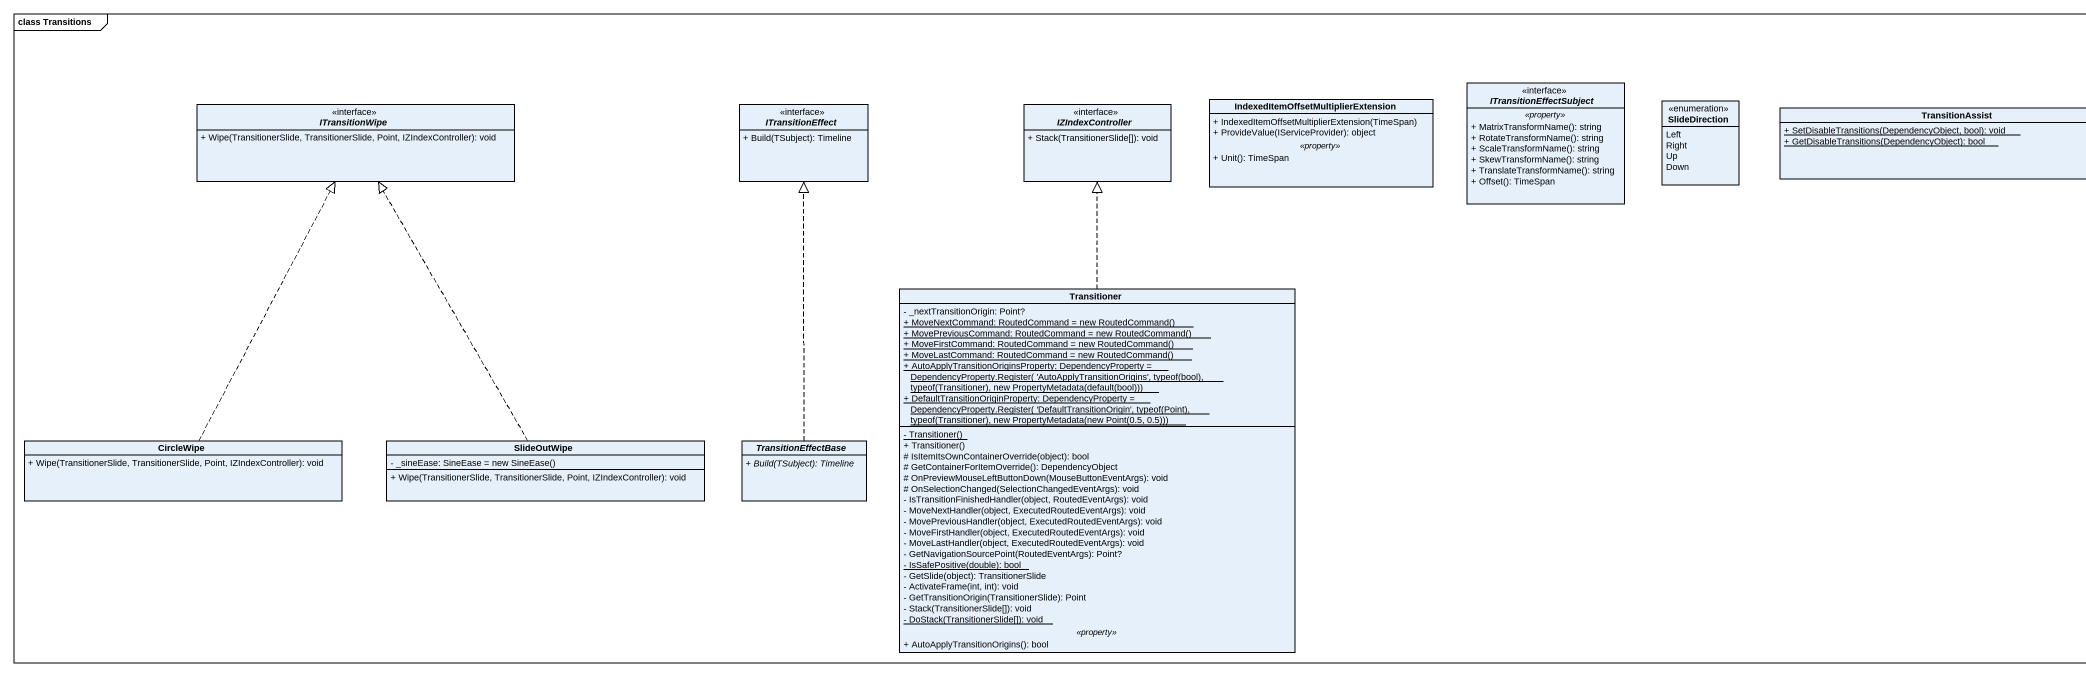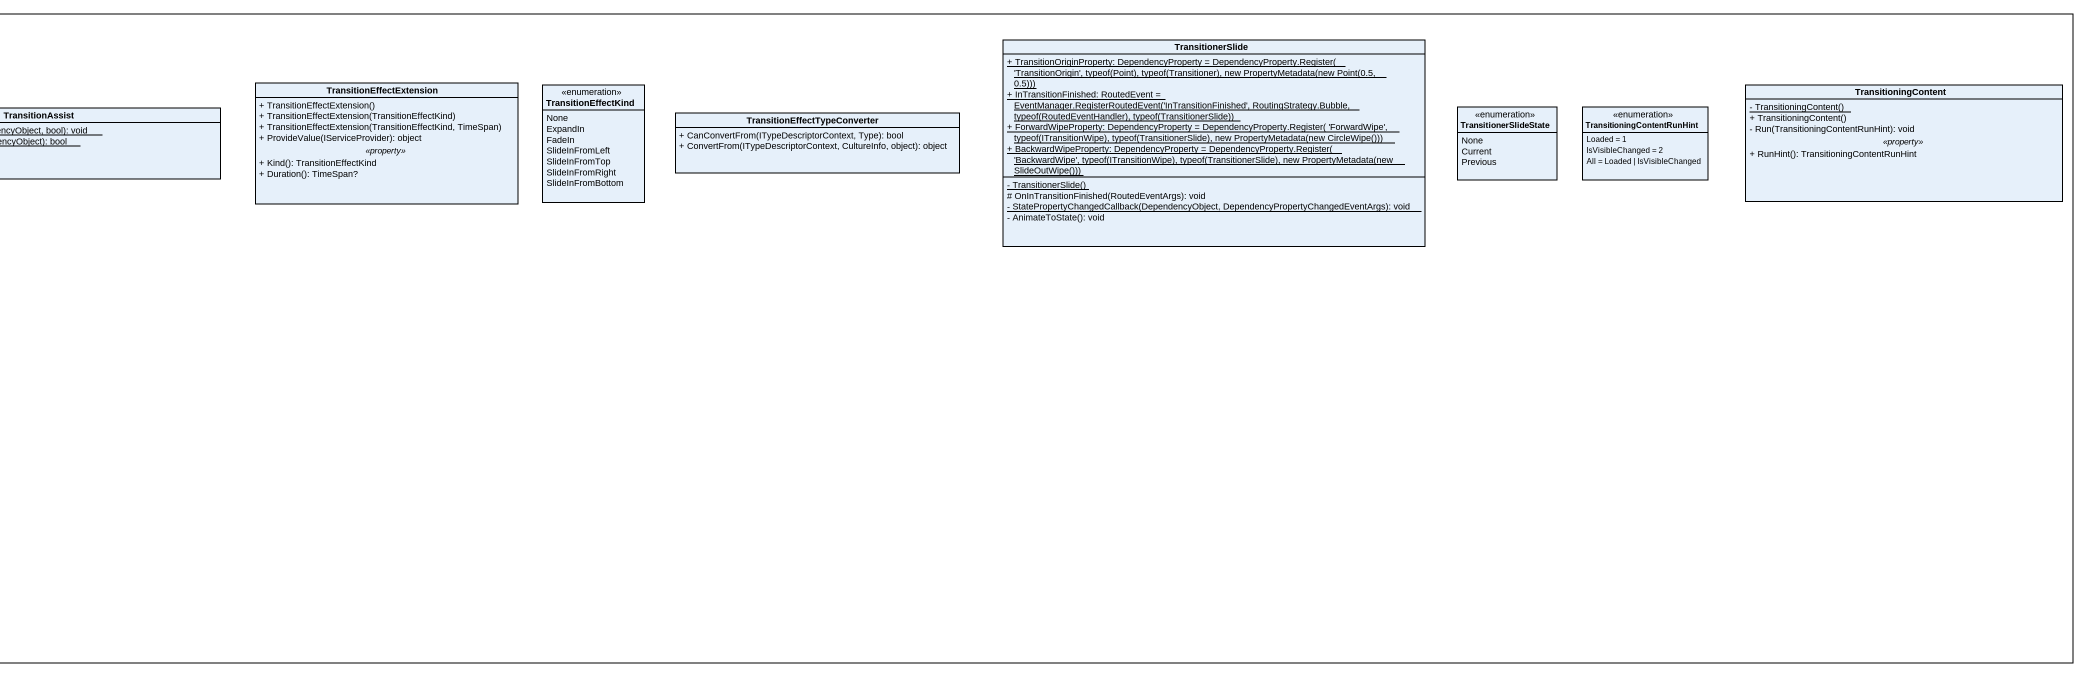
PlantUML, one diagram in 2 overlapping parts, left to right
@startuml
mainframe class Transitions
hide circle
hide empty members
skinparam classAttributeIconSize 0
class TransitionerSlide {
  {static} {field} + TransitionOriginProperty: DependencyProperty = DependencyProperty.Register( 'TransitionOrigin', typeof(Point), typeof(Transitioner), new PropertyMetadata(new Point(0.5, 0.5)))
  {static} {field} + InTransitionFinished: RoutedEvent = EventManager.RegisterRoutedEvent('InTransitionFinished', RoutingStrategy.Bubble, typeof(RoutedEventHandler), typeof(TransitionerSlide))
  {static} {field} + ForwardWipeProperty: DependencyProperty = DependencyProperty.Register( 'ForwardWipe', typeof(ITransitionWipe), typeof(TransitionerSlide), new PropertyMetadata(new CircleWipe()))
  {static} {field} + BackwardWipeProperty: DependencyProperty = DependencyProperty.Register( 'BackwardWipe', typeof(ITransitionWipe), typeof(TransitionerSlide), new PropertyMetadata(new SlideOutWipe()))
  {static} - TransitionerSlide()
  # OnInTransitionFinished(RoutedEventArgs): void
  {static} - StatePropertyChangedCallback(DependencyObject, DependencyPropertyChangedEventArgs): void
  - AnimateToState(): void
}
class "IndexedItemOffsetMultiplierExtension" as IndexedItemOffsetMultiplierE {
  + IndexedItemOffsetMultiplierExtension(TimeSpan)
  + ProvideValue(IServiceProvider): object
  .. <<property>> ..
  + Unit(): TimeSpan
}
interface ITransitionEffectSubject {
  .. <<property>> ..
  + MatrixTransformName(): string
  + RotateTransformName(): string
  + ScaleTransformName(): string
  + SkewTransformName(): string
  + TranslateTransformName(): string
  + Offset(): TimeSpan
}
enum SlideDirection {
  Left
  Right
  Up
  Down
}
class TransitionEffectExtension {
  + TransitionEffectExtension()
  + TransitionEffectExtension(TransitionEffectKind)
  + TransitionEffectExtension(TransitionEffectKind, TimeSpan)
  + ProvideValue(IServiceProvider): object
  .. <<property>> ..
  + Kind(): TransitionEffectKind
  + Duration(): TimeSpan?
}
enum TransitionEffectKind {
  None
  ExpandIn
  FadeIn
  SlideInFromLeft
  SlideInFromTop
  SlideInFromRight
  SlideInFromBottom
}
class TransitioningContent {
  {static} - TransitioningContent()
  + TransitioningContent()
  - Run(TransitioningContentRunHint): void
  .. <<property>> ..
  + RunHint(): TransitioningContentRunHint
}
interface ITransitionWipe {
  + Wipe(TransitionerSlide, TransitionerSlide, Point, IZIndexController): void
}
interface ITransitionEffect {
  + Build(TSubject): Timeline
}
interface IZIndexController {
  + Stack(TransitionerSlide[]): void
}
class TransitionAssist {
  {static} + SetDisableTransitions(DependencyObject, bool): void
  {static} + GetDisableTransitions(DependencyObject): bool
}
class "TransitionEffectTypeConverter" as TransitionEffectTypeConverte {
  + CanConvertFrom(ITypeDescriptorContext, Type): bool
  + ConvertFrom(ITypeDescriptorContext, CultureInfo, object): object
}
enum TransitionerSlideState {
  None
  Current
  Previous
}
enum TransitioningContentRunHint {
  Loaded = 1
  IsVisibleChanged = 2
  All = Loaded | IsVisibleChanged
}
class Transitioner {
  - _nextTransitionOrigin: Point?
  {static} {field} + MoveNextCommand: RoutedCommand = new RoutedCommand()
  {static} {field} + MovePreviousCommand: RoutedCommand = new RoutedCommand()
  {static} {field} + MoveFirstCommand: RoutedCommand = new RoutedCommand()
  {static} {field} + MoveLastCommand: RoutedCommand = new RoutedCommand()
  {static} {field} + AutoApplyTransitionOriginsProperty: DependencyProperty = DependencyProperty.Register( 'AutoApplyTransitionOrigins', typeof(bool), typeof(Transitioner), new PropertyMetadata(default(bool)))
  {static} {field} + DefaultTransitionOriginProperty: DependencyProperty = DependencyProperty.Register( 'DefaultTransitionOrigin', typeof(Point), typeof(Transitioner), new PropertyMetadata(new Point(0.5, 0.5)))
  --
  {static} - Transitioner()
  + Transitioner()
  # IsItemItsOwnContainerOverride(object): bool
  # GetContainerForItemOverride(): DependencyObject
  # OnPreviewMouseLeftButtonDown(MouseButtonEventArgs): void
  # OnSelectionChanged(SelectionChangedEventArgs): void
  - IsTransitionFinishedHandler(object, RoutedEventArgs): void
  - MoveNextHandler(object, ExecutedRoutedEventArgs): void
  - MovePreviousHandler(object, ExecutedRoutedEventArgs): void
  - MoveFirstHandler(object, ExecutedRoutedEventArgs): void
  - MoveLastHandler(object, ExecutedRoutedEventArgs): void
  - GetNavigationSourcePoint(RoutedEventArgs): Point?
  {static} - IsSafePositive(double): bool
  - GetSlide(object): TransitionerSlide
  - ActivateFrame(int, int): void
  - GetTransitionOrigin(TransitionerSlide): Point
  - Stack(TransitionerSlide[]): void
  {static} - DoStack(TransitionerSlide[]): void
  .. <<property>> ..
  + AutoApplyTransitionOrigins(): bool
}
class CircleWipe {
  + Wipe(TransitionerSlide, TransitionerSlide, Point, IZIndexController): void
}
class SlideOutWipe {
  {field} - _sineEase: SineEase = new SineEase()
  + Wipe(TransitionerSlide, TransitionerSlide, Point, IZIndexController): void
}
abstract class TransitionEffectBase {
  {abstract} + Build(TSubject): Timeline
}
Transitioner .up.|> IZIndexController
CircleWipe .up.|> ITransitionWipe
SlideOutWipe .up.|> ITransitionWipe
TransitionEffectBase .up.|> ITransitionEffect
@enduml
